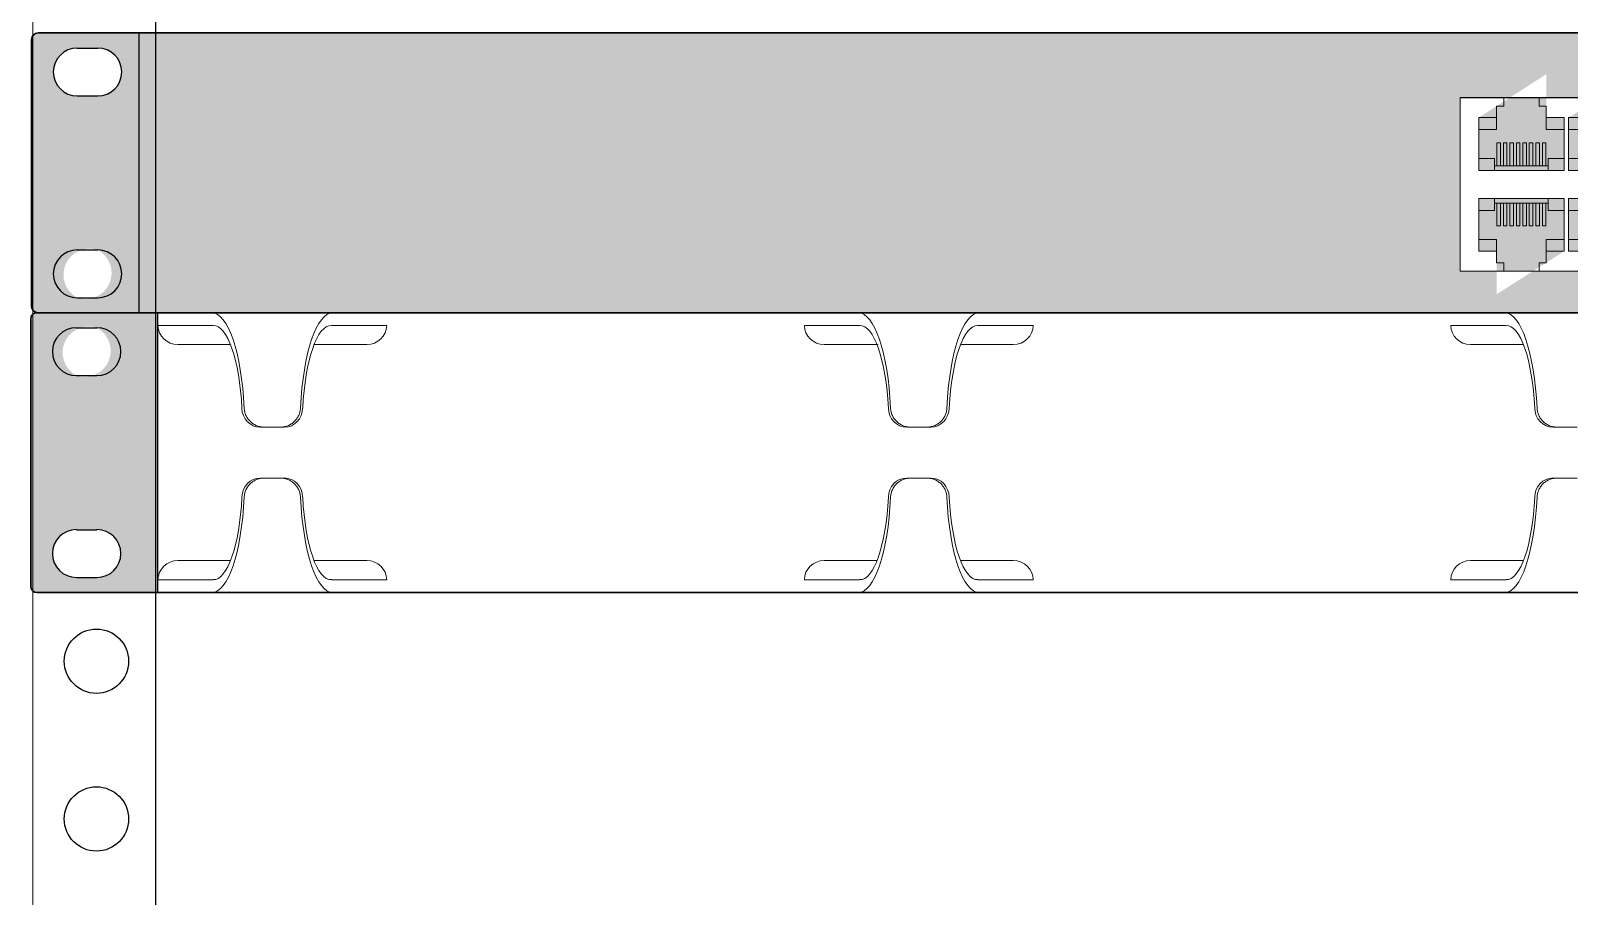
# Model space of a CAD drawing. Header units: millimetres. Extents: x -695119 to 412940, y -249585 to 622758.
# Drawn here: x -475735 to -472367, y 113106 to 115000 of the extents above; entities that cross this region are included whole.
import ezdxf

# ---------------------------------------------------------------- set-up
doc = ezdxf.new("R2010")
doc.units = ezdxf.units.MM
doc.layers.add('(АР) Текст', color=7, linetype='Continuous', lineweight=25)
doc.layers.add('ЛВС_коммутаторы', color=7, linetype='Continuous', lineweight=25, true_color=0x000000)

# ---------------------------------------------------------------- blocks, each defined once
blk = doc.blocks.new('switch_24')
at = {"ltscale": 10}
h = blk.add_hatch(color=256, dxfattribs=at)
h.set_gradient(color1=(230, 230, 230), color2=(232, 232, 232), rotation=45, one_color=1, tint=0.91, name='CYLINDER')
h.paths.add_polyline_path([(-2243.7, 440), (-2403, 440, 0.414214), (-2413, 430), (-2413, 10, 0.414214), (-2403, 0), (-2243.7, 0)])
h.paths.add_polyline_path([(-2308.9, 341.2), (-2341.3, 341.2, -1), (-2341.3, 416.3), (-2308.9, 416.3, -1)], flags=16)
h.paths.add_polyline_path([(-2308.9, 98.8, 0.918324), (-2341.3, 23.7, 0.918324)], flags=16)
h = blk.add_hatch(color=256, dxfattribs=at)
h.set_gradient(color1=(230, 230, 230), color2=(232, 232, 232), rotation=45, one_color=1, tint=0.91, name='CYLINDER')
h.paths.add_polyline_path([(-2243.7, 440), (-2243.7, 0), (2243.7, 0), (2243.7, 440)])
h.paths.add_polyline_path([(-166.4, 338.6), (1990.4, 338.6), (1990.4, 65.3), (1681.6, 65.3), (757.6, 65.3), (-166.4, 65.3)], flags=16)
h.paths.add_polyline_path([(-2.9, 306.9), (-2.9, 223.9), (-137.4, 223.9), (-137.4, 306.9), (-31.2, 375.2), (-31.2, 306.9)], flags=16)
h.paths.add_polyline_path([(-137.4, 179.9), (-2.9, 179.9), (-2.9, 96.9), (-109.3, 29.1), (-109.3, 96.9), (-137.4, 96.9)], flags=16)
h.paths.add_polyline_path([(138.6, 306.9), (138.6, 223.9), (4.1, 223.9), (4.1, 306.9), (110.2, 375.2), (110.2, 306.9)], flags=16)
h.paths.add_polyline_path([(4.1, 179.9), (138.6, 179.9), (138.6, 96.9), (32.2, 29.1), (32.2, 96.9), (4.1, 96.9)], flags=16)
h.paths.add_polyline_path([(280.1, 306.9), (280.1, 223.9), (145.6, 223.9), (145.6, 306.9), (251.7, 375.2), (251.7, 306.9)], flags=16)
h.paths.add_polyline_path([(145.6, 179.9), (280.1, 179.9), (280.1, 96.9), (173.7, 29.1), (173.7, 96.9), (145.6, 96.9)], flags=16)
h.paths.add_polyline_path([(421.5, 306.9), (421.5, 223.9), (287.1, 223.9), (287.1, 306.9), (393.2, 375.2), (393.2, 306.9)], flags=16)
h.paths.add_polyline_path([(287.1, 179.9), (421.5, 179.9), (421.5, 96.9), (315.2, 29.1), (315.2, 96.9), (287.1, 96.9)], flags=16)
h.paths.add_polyline_path([(563, 306.9), (563, 223.9), (428.5, 223.9), (428.5, 306.9), (534.7, 375.2), (534.7, 306.9)], flags=16)
h.paths.add_polyline_path([(428.5, 179.9), (563, 179.9), (563, 96.9), (456.6, 29.1), (456.6, 96.9), (428.5, 96.9)], flags=16)
h.paths.add_polyline_path([(704.5, 306.9), (704.5, 223.9), (570, 223.9), (570, 306.9), (676.1, 375.2), (676.1, 306.9)], flags=16)
h.paths.add_polyline_path([(570, 179.9), (704.5, 179.9), (704.5, 96.9), (598.1, 29.1), (598.1, 96.9), (570, 96.9)], flags=16)
h.paths.add_polyline_path([(921.1, 306.9), (921.1, 223.9), (786.6, 223.9), (786.6, 306.9), (892.8, 375.2), (892.8, 306.9)], flags=16)
h.paths.add_polyline_path([(786.6, 179.9), (921.1, 179.9), (921.1, 96.9), (814.7, 29.1), (814.7, 96.9), (786.6, 96.9)], flags=16)
h.paths.add_polyline_path([(1062.6, 306.9), (1062.6, 223.9), (928.1, 223.9), (928.1, 306.9), (1034.2, 375.2), (1034.2, 306.9)], flags=16)
h.paths.add_polyline_path([(928.1, 179.9), (1062.6, 179.9), (1062.6, 96.9), (956.2, 29.1), (956.2, 96.9), (928.1, 96.9)], flags=16)
h.paths.add_polyline_path([(1204.1, 306.9), (1204.1, 223.9), (1069.6, 223.9), (1069.6, 306.9), (1175.7, 375.2), (1175.7, 306.9)], flags=16)
h.paths.add_polyline_path([(1069.6, 179.9), (1204.1, 179.9), (1204.1, 96.9), (1097.7, 29.1), (1097.7, 96.9), (1069.6, 96.9)], flags=16)
h.paths.add_polyline_path([(1345.5, 306.9), (1345.5, 223.9), (1211.1, 223.9), (1211.1, 306.9), (1317.2, 375.2), (1317.2, 306.9)], flags=16)
h.paths.add_polyline_path([(1211.1, 179.9), (1345.5, 179.9), (1345.5, 96.9), (1239.2, 29.1), (1239.2, 96.9), (1211.1, 96.9)], flags=16)
h.paths.add_polyline_path([(1487, 306.9), (1487, 223.9), (1352.5, 223.9), (1352.5, 306.9), (1458.7, 375.2), (1458.7, 306.9)], flags=16)
h.paths.add_polyline_path([(1352.5, 179.9), (1487, 179.9), (1487, 96.9), (1380.6, 29.1), (1380.6, 96.9), (1352.5, 96.9)], flags=16)
h.paths.add_polyline_path([(1628.5, 306.9), (1628.5, 223.9), (1494, 223.9), (1494, 306.9), (1600.1, 375.2), (1600.1, 306.9)], flags=16)
h.paths.add_polyline_path([(1494, 179.9), (1628.5, 179.9), (1628.5, 96.9), (1522.1, 29.1), (1522.1, 96.9), (1494, 96.9)], flags=16)
h.paths.add_polyline_path([(1693.6, 325), (1833.6, 325), (1833.6, 235), (1693.6, 235)], flags=0)
h.paths.add_polyline_path([(1693.6, 168.8), (1833.6, 168.8), (1833.6, 78.8), (1693.6, 78.8)], flags=0)
h.paths.add_polyline_path([(1838.4, 325), (1978.4, 325), (1978.4, 235), (1838.4, 235)], flags=0)
h.paths.add_polyline_path([(1838.4, 168.8), (1978.4, 168.8), (1978.4, 78.8), (1838.4, 78.8)], flags=0)
at = {"color": 0}
for p, q in [((-2341.3, 416.3), (-2308.9, 416.3)), ((-2341.3, 341.2), (-2308.9, 341.2)), ((-2341.3, 98.8), (-2308.9, 98.8)), ((-2341.3, 23.7), (-2308.9, 23.7))]:
    blk.add_line(p, q, dxfattribs=at)
at = {"ltscale": 10}
blk.add_line((-166.4, 338.6), (1990.4, 338.6), dxfattribs=at)
at = {"lineweight": 5}
for p, q in [((-109.3, 325), (-109.3, 288.4)), ((-98, 325), (-109.3, 325)), ((-98, 325), (-98, 338.6)), ((-42.5, 325), (-42.5, 338.6)), ((-31.2, 325), (-42.5, 325)), ((-31.2, 288.4), (-31.2, 325)), ((-109.3, 306.9), (-137.4, 306.9)), ((-137.4, 306.9), (-137.4, 223.9)), ((-2.9, 306.9), (-31.2, 306.9)), ((-2.9, 223.9), (-2.9, 306.9)), ((32.2, 306.9), (4.1, 306.9)), ((4.1, 306.9), (4.1, 223.9)), ((-137.4, 288.4), (-109.3, 288.4)), ((-103, 267.1), (-108.7, 267.1)), ((-108.7, 267.1), (-108.7, 231.2)), ((-103, 267.1), (-103, 231.2)), ((-92.9, 267.1), (-98.5, 267.1)), ((-98.5, 267.1), (-98.5, 231.2)), ((-92.9, 267.1), (-92.9, 231.2)), ((-82.7, 267.1), (-88.4, 267.1)), ((-88.4, 267.1), (-88.4, 231.2)), ((-82.7, 267.1), (-82.7, 231.2)), ((-72.6, 267.1), (-78.1, 267.1)), ((-78.1, 267.1), (-78.1, 231.2)), ((-72.6, 267.1), (-72.6, 231.2)), ((-62.3, 267.1), (-67.9, 267.1)), ((-67.9, 267.1), (-67.9, 231.2)), ((-62.3, 267.1), (-62.3, 231.2)), ((-52.1, 267.1), (-57.8, 267.1)), ((-57.8, 267.1), (-57.8, 231.2)), ((-52.1, 267.1), (-52.1, 231.2)), ((-42, 267.1), (-47.5, 267.1)), ((-47.5, 267.1), (-47.5, 231.2)), ((-42, 267.1), (-42, 231.2)), ((-31.7, 267.1), (-37.2, 267.1)), ((-37.2, 267.1), (-37.2, 231.2)), ((-31.7, 267.1), (-31.7, 231.2)), ((-2.9, 288.4), (-31.2, 288.4)), ((4.1, 288.4), (32.2, 288.4)), ((-112.3, 242.7), (-137.4, 242.7)), ((-112.3, 242.7), (-112.3, 223.9)), ((-28.2, 242.7), (-2.9, 242.7)), ((-28.2, 242.7), (-28.2, 223.9)), ((29.2, 242.7), (4.1, 242.7)), ((-137.4, 223.9), (-2.9, 223.9)), ((-112.3, 231.2), (-28.2, 231.2)), ((4.1, 223.9), (138.6, 223.9)), ((-137.4, 96.9), (-137.4, 179.9)), ((-137.4, 179.9), (-2.9, 179.9)), ((-112.3, 161.1), (-112.3, 179.9)), ((-112.3, 172.6), (-28.2, 172.6)), ((-108.7, 136.8), (-108.7, 172.6)), ((-103, 136.8), (-103, 172.6)), ((-98.5, 136.8), (-98.5, 172.6)), ((-92.9, 136.8), (-92.9, 172.6)), ((-88.4, 136.8), (-88.4, 172.6)), ((-82.7, 136.8), (-82.7, 172.6)), ((-78.1, 136.8), (-78.1, 172.6)), ((-72.6, 136.8), (-72.6, 172.6)), ((-67.9, 136.8), (-67.9, 172.6)), ((-62.3, 136.8), (-62.3, 172.6)), ((-57.8, 136.8), (-57.8, 172.6)), ((-52.1, 136.8), (-52.1, 172.6)), ((-47.5, 136.8), (-47.5, 172.6)), ((-42, 136.8), (-42, 172.6)), ((-37.2, 136.8), (-37.2, 172.6)), ((-31.7, 136.8), (-31.7, 172.6)), ((-28.2, 161.1), (-28.2, 179.9)), ((-2.9, 179.9), (-2.9, 96.9)), ((4.1, 96.9), (4.1, 179.9)), ((4.1, 179.9), (138.6, 179.9)), ((-112.3, 161.1), (-137.4, 161.1)), ((-28.2, 161.1), (-2.9, 161.1)), ((29.2, 161.1), (4.1, 161.1)), ((-103, 136.8), (-108.7, 136.8)), ((-92.9, 136.8), (-98.5, 136.8)), ((-82.7, 136.8), (-88.4, 136.8)), ((-72.6, 136.8), (-78.1, 136.8)), ((-62.3, 136.8), (-67.9, 136.8)), ((-52.1, 136.8), (-57.8, 136.8)), ((-42, 136.8), (-47.5, 136.8)), ((-31.7, 136.8), (-37.2, 136.8)), ((-137.4, 115.4), (-109.3, 115.4)), ((-109.3, 96.9), (-137.4, 96.9)), ((-109.3, 78.8), (-109.3, 115.4)), ((-2.9, 115.4), (-31.2, 115.4)), ((-31.2, 115.4), (-31.2, 78.8)), ((-2.9, 96.9), (-31.2, 96.9)), ((4.1, 115.4), (32.2, 115.4)), ((32.2, 96.9), (4.1, 96.9)), ((-98, 78.8), (-109.3, 78.8)), ((-98, 78.8), (-98, 65.3)), ((-31.2, 78.8), (-42.5, 78.8)), ((-42.5, 78.8), (-42.5, 65.3))]:
    blk.add_line(p, q, dxfattribs=at)
at = {"ltscale": 10}
blk.add_lwpolyline([(-2243.7, 440), (2243.7, 440), (2243.7, 0), (-2243.7, 0)], close=True, dxfattribs=at)
at = {"lineweight": 5, "ltscale": 10}
blk.add_lwpolyline([(-166.4, 338.6), (733.6, 338.6), (733.6, 65.3), (-166.4, 65.3)], close=True, dxfattribs=at)
at = {"lineweight": 30}
for centre, start, end in [((-2403, 430), 90, 180), ((-2403, 10), 180, 270)]:
    blk.add_arc(centre, 10, start, end, dxfattribs=at)
at = {"color": 0}
for centre, start, end in [((-2341.3, 378.7), 90, 270), ((-2308.9, 378.7), 270, 90), ((-2341.3, 61.2), 90, 270), ((-2308.9, 61.2), 270, 90)]:
    blk.add_arc(centre, 37.6, start, end, dxfattribs=at)
at = {"layer": 'ЛВС_коммутаторы', "lineweight": 30}
for points in [[(-2403, 440), (2403, 440)], [(-2413, 10), (-2413, 430)], [(2403, 0), (-2403, 0)]]:
    blk.add_lwpolyline(points, dxfattribs=at)
blk = doc.blocks.new('Органайзер1U')
at = {"ltscale": 10}
h = blk.add_hatch(color=256, dxfattribs=at)
h.set_gradient(color1=(255, 255, 255), rotation=45, one_color=1, tint=1, name='CYLINDER')
h.paths.add_polyline_path([(2213, -0.2), (2403, -0.2, 0.41423), (2413, 9.8), (2413, 429.8, 0.414197), (2403, 439.8), (2213, 439.8)])
h.paths.add_polyline_path([(2308.9, 341, 0.918324), (2341.3, 416.1, 0.918324)], flags=16)
h.paths.add_polyline_path([(2308.9, 98.6), (2341.3, 98.6, -1), (2341.3, 23.5), (2308.9, 23.5, -1)], flags=16)
h.paths.add_polyline_path([(-2413, 9.8, 0.414197), (-2403, -0.2), (-2213, -0.2), (-2213, 439.8), (-2403, 439.8, 0.41423), (-2413, 429.8)])
h.paths.add_polyline_path([(-2341.3, 341, 0.918324), (-2308.9, 416.1, 0.918324)], flags=16)
h.paths.add_polyline_path([(-2341.3, 98.6), (-2308.9, 98.6, -1), (-2308.9, 23.5), (-2341.3, 23.5, -1)], flags=16)
at = {"color": 0}
for p, q in [((-2213, -0.2), (-2213, 439.8)), ((-2341.3, 416.1), (-2308.9, 416.1)), ((-2341.3, 341), (-2308.9, 341)), ((-2341.3, 98.6), (-2308.9, 98.6)), ((-2341.3, 23.5), (-2308.9, 23.5))]:
    blk.add_line(p, q, dxfattribs=at)
at = {"lineweight": 9}
for p, q in [((95.2, 439.6, 315.2), (-95.2, 439.6, 315.2)), ((-2126.1, 419.7, 323.2), (-2213, 419.7, 20)), ((-1853.3, 419.7, 20), (-1940.2, 419.7, 323.2)), ((-1109.5, 419.7, -149.5), (-1196.4, 419.7, -452.7)), ((-836.7, 419.7, -452.7), (-923.7, 419.7, -149.5)), ((-92.9, 419.7, 323.2), (-179.9, 419.7, 20)), ((-2098.8, 389.7, 310.5), (-2181.8, 389.7, 40)), ((-1967.5, 389.7, 310.5), (-1884.5, 389.7, 40)), ((-1082.2, 389.7, -162.2), (-1165.2, 389.7, -432.7)), ((-951, 389.7, -162.2), (-867.9, 389.7, -432.7)), ((-65.6, 389.7, 310.5), (-148.7, 389.7, 40)), ((-2014.3, 259.8, 472.7), (-2052, 259.8, 472.7)), ((-2052, 259.8, 472.7), (-2045.6, 259.8, 495)), ((-2020.7, 259.8, 495), (-2014.3, 259.8, 472.7)), ((-997.7, 259.8), (-1035.4, 259.8)), ((-1035.4, 259.8), (-1029, 259.8, 22.4)), ((-1004.1, 259.8, 22.4), (-997.7, 259.8)), ((18.9, 259.8, 472.7), (-18.9, 259.8, 472.7)), ((-18.9, 259.8, 472.7), (-12.4, 259.8, 495)), ((-2014.3, 179.8, 472.7), (-2052, 179.8, 472.7)), ((-2052, 179.8, 472.7), (-2045.6, 179.8, 495)), ((-2020.7, 179.8, 495), (-2014.3, 179.8, 472.7)), ((-997.7, 179.8), (-1035.4, 179.8)), ((-1035.4, 179.8), (-1029, 179.8, 22.4)), ((-1004.1, 179.8, 22.4), (-997.7, 179.8)), ((18.9, 179.8, 472.7), (-18.9, 179.8, 472.7)), ((-18.9, 179.8, 472.7), (-12.4, 179.8, 495)), ((-2098.8, 50, 310.5), (-2181.8, 50, 40)), ((-1967.5, 50, 310.5), (-1884.5, 50, 40)), ((-1082.2, 50, -162.2), (-1165.2, 50, -432.7)), ((-951, 50, -162.2), (-867.9, 50, -432.7)), ((-65.6, 50, 310.5), (-148.7, 50, 40)), ((-2126.1, 20, 323.2), (-2213, 20, 20)), ((-1853.3, 20, 20), (-1940.2, 20, 323.2)), ((-1109.5, 20, -149.5), (-1196.4, 20, -452.7)), ((-836.7, 20, -452.7), (-923.7, 20, -149.5)), ((-92.9, 20, 323.2), (-179.9, 20, 20))]:
    blk.add_line(p, q, dxfattribs=at)
at = {"lineweight": 30, "ltscale": 10}
for points in [[(-2403, 439.8), (2403, 439.8)], [(-2413, 9.8), (-2413, 429.8)], [(2403, -0.2), (-2403, -0.2)]]:
    blk.add_lwpolyline(points, dxfattribs=at)
at = {"lineweight": 30}
for centre, start, end in [((-2403, 429.8), 90, 180), ((-2403, 9.8), 180, 270)]:
    blk.add_arc(centre, 10, start, end, dxfattribs=at)
at = {"color": 0}
for centre, start, end in [((-2341.3, 378.6), 90, 270), ((-2308.9, 378.6), 270, 90), ((-2341.3, 61.1), 90, 270), ((-2308.9, 61.1), 270, 90)]:
    blk.add_arc(centre, 37.6, start, end, dxfattribs=at)
at = {"lineweight": 9, "extrusion": (-0.275637, -3.86225e-05, -0.961262)}
for centre in [(-290, 2102.8, 111.3), (-289.9, 995.3, 285.4), (-289.8, 148.4, -449.2)]:
    blk.add_arc(centre, 30, 0.0084, 90.0077, dxfattribs=at)
at = {"lineweight": 9, "extrusion": (0.275637, -3.86225e-05, -0.961262)}
for centre in [(289.5, -1806, -1009.6), (289.6, -959.1, -275)]:
    blk.add_arc(centre, 30, 89.9923, 179.9916, dxfattribs=at)
at = {"lineweight": 9, "extrusion": (-0.275637, 3.86225e-05, -0.961262)}
for centre in [(-149.6, 2102.8, 111.3), (-149.7, 995.3, 285.4), (-149.9, 148.4, -449.1)]:
    blk.add_arc(centre, 30, 89.9923, 179.9916, dxfattribs=at)
at = {"lineweight": 9, "extrusion": (0.275637, 3.86225e-05, -0.961262)}
for centre in [(150.2, -1806, -1009.6), (150, -959, -275)]:
    blk.add_arc(centre, 30, 0.0084, 90.0077, dxfattribs=at)
at = {"lineweight": 9, "extrusion": (0.961262, -6.12038e-17, -0.275637)}
for centre in [(-2127.9, 261.5, 316.9), (-1111.3, 261.5, -155.7), (-94.7, 261.5, 316.9)]:
    blk.add_ellipse(centre, major_axis=(51.1, 0, 178.1), ratio=0.961262, start_param=-1.580604, end_param=-0.159207, dxfattribs=at)
at = {"lineweight": 9, "extrusion": (0.961262, 6.12038e-17, 0.275637)}
for centre, major_axis, start_param, end_param in [((-1938.4, 261.5, 316.9), (-51.1, 0, 178.1), -1.580604, -0.159207), ((-921.9, 261.5, -155.7), (-51.1, 0, 178.1), -1.580604, -0.159207), ((-1941, 262.2, 325.9), (-45.1, 0, 157.4), 4.69506, 6.107426), ((-924.4, 262.2, -146.8), (-45.1, 0, 157.4), 4.69506, 6.107426)]:
    blk.add_ellipse(centre, major_axis=major_axis, ratio=0.961262, start_param=start_param, end_param=end_param, dxfattribs=at)
at = {"lineweight": 9, "extrusion": (-9.99013e-30, -1.95922e-16, -1)}
for centre in [(-2181.8, 419.7, 40), (-1165.2, 419.7, -432.7), (-148.7, 419.7, 40)]:
    blk.add_ellipse(centre, major_axis=(-31.2, 0), ratio=0.961262, start_param=-1.570796, end_param=0, dxfattribs=at)
at = {"lineweight": 9, "extrusion": (-0.961262, 6.12038e-17, 0.275637)}
for centre in [(-2125.3, 262.2, 325.9), (-1108.7, 262.2, -146.8), (-92.1, 262.2, 325.9)]:
    blk.add_ellipse(centre, major_axis=(45.1, 0, 157.4), ratio=0.961262, start_param=0.175759, end_param=1.588125, dxfattribs=at)
at = {"lineweight": 9}
for centre, major_axis in [((-1884.5, 419.7, 40), (31.2, 0)), ((-867.9, 419.7, -432.7), (31.2, 0)), ((-2181.8, 20, 40), (-31.2, 0)), ((-1165.2, 20, -432.7), (-31.2, 0)), ((-148.7, 20, 40), (-31.2, 0))]:
    blk.add_ellipse(centre, major_axis=major_axis, ratio=0.961262, start_param=-1.570796, end_param=0, dxfattribs=at)
at = {"lineweight": 9, "extrusion": (-0.961262, -6.12038e-17, 0.275637)}
for centre in [(-2127.9, 178.1, 316.9), (-1111.3, 178.1, -155.7), (-94.7, 178.1, 316.9)]:
    blk.add_ellipse(centre, major_axis=(51.1, 0, 178.1), ratio=0.961262, start_param=-1.580604, end_param=-0.159207, dxfattribs=at)
at = {"lineweight": 9, "extrusion": (0.961262, 6.12038e-17, -0.275637)}
for centre in [(-2125.3, 177.4, 325.9), (-1108.7, 177.4, -146.8), (-92.1, 177.4, 325.9)]:
    blk.add_ellipse(centre, major_axis=(45.1, 0, 157.4), ratio=0.961262, start_param=0.175759, end_param=1.588125, dxfattribs=at)
at = {"lineweight": 9, "extrusion": (-0.961262, 6.12038e-17, -0.275637)}
for centre, major_axis, start_param, end_param in [((-1938.4, 178.1, 316.9), (-51.1, 0, 178.1), -1.580604, -0.159207), ((-1941, 177.4, 325.9), (-45.1, 0, 157.4), 4.69506, 6.107426), ((-921.9, 178.1, -155.7), (-51.1, 0, 178.1), -1.580604, -0.159207), ((-924.4, 177.4, -146.8), (-45.1, 0, 157.4), 4.69506, 6.107426)]:
    blk.add_ellipse(centre, major_axis=major_axis, ratio=0.961262, start_param=start_param, end_param=end_param, dxfattribs=at)
at = {"lineweight": 9, "extrusion": (9.99013e-30, 1.95922e-16, -1)}
for centre in [(-1884.5, 20, 40), (-867.9, 20, -432.7)]:
    blk.add_ellipse(centre, major_axis=(31.2, 0), ratio=0.961262, start_param=-1.570796, end_param=0, dxfattribs=at)
at = {"lineweight": 9}
for points in [[(-2097.2, 389.7, 315.2), (-2097.2, 389.7, 315.2), (-2097.3, 389.7, 315.2), (-2097.3, 389.7, 315.2)], [(-2097.2, 389.7, 315.2), (-2097.2, 389.7, 315.2), (-2097.3, 389.7, 315.2), (-2097.3, 389.7, 315.2)], [(-1969, 389.7, 315.2), (-1969, 389.7, 315.2), (-1969.1, 389.7, 315.2), (-1969.1, 389.7, 315.2)], [(-1969, 389.7, 315.2), (-1969, 389.7, 315.2), (-1969.1, 389.7, 315.2), (-1969.1, 389.7, 315.2)], [(-1080.6, 389.7, -157.5), (-1080.6, 389.7, -157.5), (-1080.7, 389.7, -157.5), (-1080.8, 389.7, -157.5)], [(-1080.6, 389.7, -157.5), (-1080.6, 389.7, -157.5), (-1080.7, 389.7, -157.5), (-1080.8, 389.7, -157.5)], [(-952.4, 389.7, -157.5), (-952.4, 389.7, -157.5), (-952.5, 389.7, -157.5), (-952.6, 389.7, -157.5)], [(-952.4, 389.7, -157.5), (-952.4, 389.7, -157.5), (-952.5, 389.7, -157.5), (-952.6, 389.7, -157.5)], [(-64, 389.7, 315.2), (-64.1, 389.7, 315.2), (-64.1, 389.7, 315.2), (-64.2, 389.7, 315.2)], [(-64, 389.7, 315.2), (-64.1, 389.7, 315.2), (-64.1, 389.7, 315.2), (-64.2, 389.7, 315.2)]]:
    blk.add_open_spline(points, degree=3, dxfattribs=at)
for points, knots in [([(-2045.6, 259.8, 495), (-2047.5, 259.8, 495), (-2049.6, 260, 495), (-2053.6, 260.7, 495), (-2055.6, 261.3, 495.1), (-2059.4, 262.8, 495), (-2061.3, 263.8, 495), (-2064.7, 266, 495), (-2066.3, 267.2, 495), (-2069.1, 269.9, 494.9), (-2070.4, 271.4, 494.8), (-2072.7, 274.6, 494.6), (-2073.8, 276.4, 494.4), (-2075.5, 280.1, 494.1), (-2076.1, 282, 493.9), (-2077.1, 285.9, 493.4), (-2077.3, 287.9, 493.1), (-2077.4, 289.8, 492.8)], [18.612291, 18.612291, 18.612291, 18.612291, 19.195929, 19.195929, 19.779566, 19.779566, 20.363204, 20.363204, 20.946842, 20.946842, 21.522754, 21.522754, 22.098666, 22.098666, 22.674578, 22.674578, 23.250457, 23.250457, 23.250457, 23.250457]), ([(-1988.9, 289.8, 492.8), (-1989, 287.9, 493.1), (-1989.2, 285.9, 493.4), (-1990.2, 282.1, 493.9), (-1990.8, 280.1, 494.1), (-1992.5, 276.5, 494.4), (-1993.5, 274.7, 494.6), (-1995.9, 271.4, 494.8), (-1997.2, 270, 494.9), (-2000, 267.3, 495), (-2001.5, 266, 495), (-2005, 263.8, 495), (-2006.8, 262.8, 495), (-2010.7, 261.3, 495.1), (-2012.7, 260.7, 495), (-2016.7, 260, 495), (-2018.7, 259.8, 495), (-2020.7, 259.8, 495)], [4.570415, 4.570415, 4.570415, 4.570415, 5.143883, 5.143883, 5.717385, 5.717385, 6.290887, 6.290887, 6.864388, 6.864388, 7.450436, 7.450436, 8.036484, 8.036484, 8.622531, 8.622531, 9.208579, 9.208579, 9.208579, 9.208579]), ([(-1029, 259.8, 22.4), (-1031, 259.8, 22.4), (-1033, 260, 22.4), (-1037, 260.7, 22.4), (-1039, 261.3, 22.4), (-1042.8, 262.8, 22.4), (-1044.7, 263.8, 22.4), (-1048.1, 266, 22.3), (-1049.7, 267.2, 22.3), (-1052.5, 269.9, 22.2), (-1053.8, 271.4, 22.1), (-1056.2, 274.6, 21.9), (-1057.2, 276.4, 21.8), (-1058.9, 280.1, 21.4), (-1059.6, 282, 21.2), (-1060.5, 285.9, 20.7), (-1060.8, 287.9, 20.4), (-1060.8, 289.8, 20.1)], [18.612291, 18.612291, 18.612291, 18.612291, 19.195929, 19.195929, 19.779566, 19.779566, 20.363204, 20.363204, 20.946842, 20.946842, 21.522754, 21.522754, 22.098666, 22.098666, 22.674578, 22.674578, 23.250457, 23.250457, 23.250457, 23.250457]), ([(-972.3, 289.8, 20.1), (-972.4, 287.9, 20.4), (-972.7, 285.9, 20.7), (-973.6, 282.1, 21.2), (-974.2, 280.1, 21.4), (-975.9, 276.5, 21.8), (-977, 274.7, 21.9), (-979.3, 271.4, 22.1), (-980.6, 270, 22.2), (-983.4, 267.3, 22.3), (-985, 266, 22.3), (-988.4, 263.8, 22.4), (-990.3, 262.8, 22.4), (-994.1, 261.3, 22.4), (-996.1, 260.7, 22.4), (-1000.2, 260, 22.4), (-1002.2, 259.8, 22.4), (-1004.1, 259.8, 22.4)], [4.570415, 4.570415, 4.570415, 4.570415, 5.143883, 5.143883, 5.717385, 5.717385, 6.290887, 6.290887, 6.864388, 6.864388, 7.450436, 7.450436, 8.036484, 8.036484, 8.622531, 8.622531, 9.208579, 9.208579, 9.208579, 9.208579]), ([(-12.4, 259.8, 495), (-14.4, 259.8, 495), (-16.4, 260, 495), (-20.4, 260.7, 495), (-22.4, 261.3, 495.1), (-26.3, 262.8, 495), (-28.1, 263.8, 495), (-31.5, 266, 495), (-33.1, 267.2, 495), (-35.9, 269.9, 494.9), (-37.2, 271.4, 494.8), (-39.6, 274.6, 494.6), (-40.6, 276.4, 494.4), (-42.3, 280.1, 494.1), (-43, 282, 493.9), (-43.9, 285.9, 493.4), (-44.2, 287.9, 493.1), (-44.3, 289.8, 492.8)], [18.612291, 18.612291, 18.612291, 18.612291, 19.195929, 19.195929, 19.779566, 19.779566, 20.363204, 20.363204, 20.946842, 20.946842, 21.522754, 21.522754, 22.098666, 22.098666, 22.674578, 22.674578, 23.250457, 23.250457, 23.250457, 23.250457]), ([(-2045.6, 179.8, 495), (-2047.5, 179.8, 495), (-2049.6, 179.7, 495), (-2053.6, 178.9, 495), (-2055.6, 178.3, 495.1), (-2059.4, 176.8, 495), (-2061.3, 175.9, 495), (-2064.7, 173.7, 495), (-2066.3, 172.4, 495), (-2069.1, 169.7, 494.9), (-2070.4, 168.3, 494.8), (-2072.7, 165, 494.6), (-2073.8, 163.2, 494.4), (-2075.5, 159.5, 494.1), (-2076.1, 157.6, 493.9), (-2077.1, 153.7, 493.4), (-2077.3, 151.8, 493.1), (-2077.4, 149.9, 492.8)], [18.612291, 18.612291, 18.612291, 18.612291, 19.195929, 19.195929, 19.779566, 19.779566, 20.363204, 20.363204, 20.946842, 20.946842, 21.522754, 21.522754, 22.098666, 22.098666, 22.674578, 22.674578, 23.250457, 23.250457, 23.250457, 23.250457]), ([(-1988.9, 149.9, 492.8), (-1989, 151.8, 493.1), (-1989.2, 153.7, 493.4), (-1990.2, 157.6, 493.9), (-1990.8, 159.5, 494.1), (-1992.5, 163.2, 494.4), (-1993.5, 164.9, 494.6), (-1995.9, 168.2, 494.8), (-1997.2, 169.7, 494.9), (-2000, 172.4, 495), (-2001.5, 173.6, 495), (-2005, 175.8, 495), (-2006.8, 176.8, 495), (-2010.7, 178.3, 495.1), (-2012.7, 178.9, 495), (-2016.7, 179.7, 495), (-2018.7, 179.8, 495), (-2020.7, 179.8, 495)], [4.570415, 4.570415, 4.570415, 4.570415, 5.143883, 5.143883, 5.717385, 5.717385, 6.290887, 6.290887, 6.864388, 6.864388, 7.450436, 7.450436, 8.036484, 8.036484, 8.622531, 8.622531, 9.208579, 9.208579, 9.208579, 9.208579]), ([(-1029, 179.8, 22.4), (-1031, 179.8, 22.4), (-1033, 179.7, 22.4), (-1037, 178.9, 22.4), (-1039, 178.3, 22.4), (-1042.8, 176.8, 22.4), (-1044.7, 175.9, 22.4), (-1048.1, 173.7, 22.3), (-1049.7, 172.4, 22.3), (-1052.5, 169.7, 22.2), (-1053.8, 168.3, 22.1), (-1056.2, 165, 21.9), (-1057.2, 163.2, 21.8), (-1058.9, 159.5, 21.4), (-1059.6, 157.6, 21.2), (-1060.5, 153.7, 20.7), (-1060.8, 151.8, 20.4), (-1060.8, 149.9, 20.1)], [18.612291, 18.612291, 18.612291, 18.612291, 19.195929, 19.195929, 19.779566, 19.779566, 20.363204, 20.363204, 20.946842, 20.946842, 21.522754, 21.522754, 22.098666, 22.098666, 22.674578, 22.674578, 23.250457, 23.250457, 23.250457, 23.250457]), ([(-972.3, 149.9, 20.1), (-972.4, 151.8, 20.4), (-972.7, 153.7, 20.7), (-973.6, 157.6, 21.2), (-974.2, 159.5, 21.4), (-975.9, 163.2, 21.8), (-977, 164.9, 21.9), (-979.3, 168.2, 22.1), (-980.6, 169.7, 22.2), (-983.4, 172.4, 22.3), (-985, 173.6, 22.3), (-988.4, 175.8, 22.4), (-990.3, 176.8, 22.4), (-994.1, 178.3, 22.4), (-996.1, 178.9, 22.4), (-1000.2, 179.7, 22.4), (-1002.2, 179.8, 22.4), (-1004.1, 179.8, 22.4)], [4.570415, 4.570415, 4.570415, 4.570415, 5.143883, 5.143883, 5.717385, 5.717385, 6.290887, 6.290887, 6.864388, 6.864388, 7.450436, 7.450436, 8.036484, 8.036484, 8.622531, 8.622531, 9.208579, 9.208579, 9.208579, 9.208579]), ([(-12.4, 179.8, 495), (-14.4, 179.8, 495), (-16.4, 179.7, 495), (-20.4, 178.9, 495), (-22.4, 178.3, 495.1), (-26.3, 176.8, 495), (-28.1, 175.9, 495), (-31.5, 173.7, 495), (-33.1, 172.4, 495), (-35.9, 169.7, 494.9), (-37.2, 168.3, 494.8), (-39.6, 165, 494.6), (-40.6, 163.2, 494.4), (-42.3, 159.5, 494.1), (-43, 157.6, 493.9), (-43.9, 153.7, 493.4), (-44.2, 151.8, 493.1), (-44.3, 149.9, 492.8)], [18.612291, 18.612291, 18.612291, 18.612291, 19.195929, 19.195929, 19.779566, 19.779566, 20.363204, 20.363204, 20.946842, 20.946842, 21.522754, 21.522754, 22.098666, 22.098666, 22.674578, 22.674578, 23.250457, 23.250457, 23.250457, 23.250457])]:
    blk.add_open_spline(points, degree=3, knots=knots, dxfattribs=at)

msp = doc.modelspace()

# ---------------------------------------------------------------- linework, layer by layer
at = {"layer": '(АР) Текст', "color": 7, "lineweight": 15}
msp.add_line((-475730.508, 110200.167), (-475730.508, 116369.537), dxfattribs=at)
at = {"layer": '(АР) Текст', "color": 7}
msp.add_lwpolyline([(-475462.049, 116231.239), (-475462.049, 106298.152)], dxfattribs=at)
for centre in [(-475591.561, 113620.183), (-475591.561, 113274.781)]:
    msp.add_circle(centre, 70.372, dxfattribs=at)

# ---------------------------------------------------------------- block references
at = {"layer": '(АР) Текст', "color": 7, "lineweight": 15, "transparency": 33554661, "xscale": 1.392289720480715, "yscale": 1.392289720480715, "zscale": 1.392289720480715}
msp.add_blockref('switch_24', (-472373.846, 114382.964), dxfattribs=at)
at = {"layer": '(АР) Текст', "color": 7, "lineweight": 15, "xscale": 1.392289720480715, "yscale": 1.392289720480715, "zscale": 1.392289720480715}
msp.add_blockref('Органайзер1U', (-472375.772, 113770.835), dxfattribs=at)

doc.saveas('drawing.dxf')
